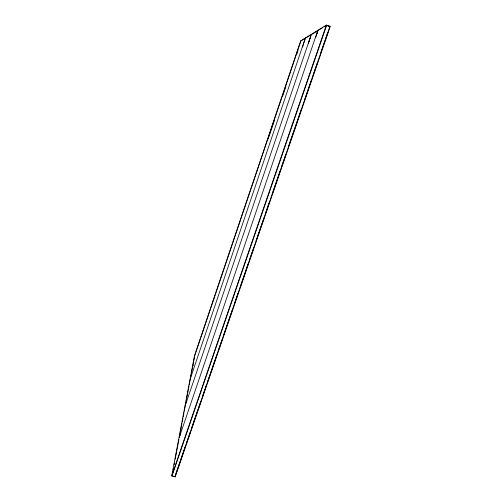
<?xml version="1.0" encoding="UTF-8"?>
<svg xmlns="http://www.w3.org/2000/svg" width="502" height="502" viewBox="0 0 502 502"><rect width="100%" height="100%" fill="white"/><g stroke="black" fill="none" stroke-linecap="round" stroke-linejoin="round"><path stroke-width="0.75" d="M174.941 476.649L329.939 26.342L326.676 25.213L172.054 475.783L174.219 476.429M175.204 476.9L330.266 26.462L326.35 25.1L300.642 40.988L194.538 355.573L171.734 475.858L175.204 476.9L175.612 474.616M194.374 358.623L194.575 357.549M172.167 475.187L172.883 471.384M173.171 469.866L173.497 468.134M174.138 464.758L174.464 463.02M175.179 459.223L176.472 452.377M176.729 451.034L177.978 444.402M178.116 443.686L178.517 441.54M178.656 440.819L178.919 439.413M180.017 433.602L179.321 437.311L180.08 435.083M180.205 432.611L181.931 423.481M182.22 421.956L182.973 417.953M183.224 416.629L183.525 415.016M183.676 414.244L183.958 412.732M184.228 411.307L185.953 402.158M186.204 400.834L188.997 386.038M189.241 384.764L191.011 375.383M191.293 373.864L194.594 356.395M194.726 355.717L300.874 41.057M268.187 138.916L274.45 120.355M282.733 95.863L285.989 86.206M296.751 54.279L298.019 50.564M192.668 366.586L193.132 365.218M302.593 47.05L305.341 38.083L190.434 378.426M308.743 42.093L311.039 35.316M308.353 43.266L310.368 37.33M180.657 430.22L181.027 429.128M316.818 34.199L318.086 30.49M315.871 37.123L317.822 30.371L179.346 437.173M171.734 475.858L326.35 25.1M175.838 474.007L185.269 446.598M186.549 442.889L190.371 431.783M191.387 428.815L200.825 401.405M202.607 396.216L206.435 385.109M207.452 382.141L216.883 354.732M218.163 351.03L221.984 339.917M223.515 335.468L232.439 309.539M234.221 304.356L238.048 293.243M240.088 287.313L248.496 262.866M249.776 259.164L253.598 248.051M256.145 240.64L264.052 217.673M265.326 213.971L269.662 201.377M272.209 193.967L280.11 171M281.39 167.298L285.72 154.704M288.782 145.812L296.174 124.327M296.939 122.105L301.275 109.511M304.839 99.139L311.723 79.14M313.003 75.432L317.333 62.838M320.903 52.465L327.787 32.467M311.861 34.312L316.605 31.4M317.339 30.948L322.723 27.641M324.041 26.832L326.018 25.615M328.553 26.004L327.787 25.715L328.578 25.991M328.095 26.016L328.484 26.104L328.082 25.916M185.376 405.221L311.234 34.694L300.642 40.988"/></g></svg>
